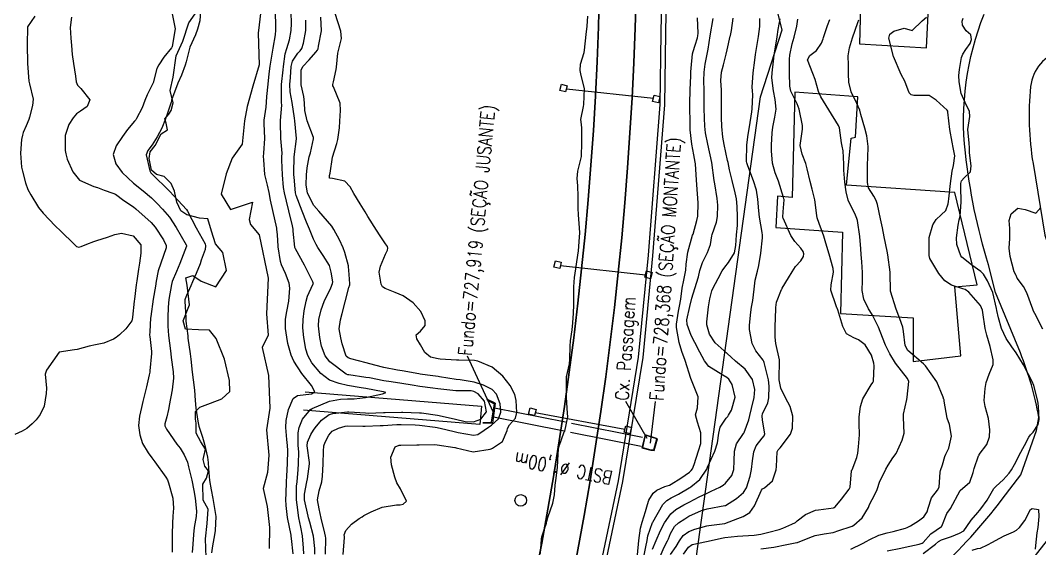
# Model space of a CAD drawing. Header units: metres. Extents: x 318500 to 325275, y 7408834 to 7428799.
# Drawn here: x 323822.7 to 323935.6, y 7420274.1 to 7420332.6 of the extents above; entities that cross this region are included whole.
import ezdxf

# ---------------------------------------------------------------- set-up
doc = ezdxf.new("R2010")
doc.units = ezdxf.units.M
doc.header["$MEASUREMENT"] = 0
doc.linetypes.add('CONTINUO', pattern=[0])
doc.linetypes.add('TRACEJADO', pattern=[8.7, 8, -0.7])
for name, color, linetype in [('ALA', 45, 'Continuous'), ('BASE', 45, 'Continuous'), ('BUEIRO', 151, 'Continuous'), ('Canaleta de Drenagem', 151, 'Continuous'), ('Curvas de Nivel 1m', 11, 'Continuous'), ('Curvas de Nivel 5m', 15, 'Continuous'), ('Divisas', 45, 'Continuous'), ('Edificações', 30, 'Continuous'), ('Hidrografia', 140, 'Continuous'), ('Linha Férrea', 20, 'Continuous'), ('Postes', 20, 'Continuous'), ('Pórticos', 45, 'Continuous'), ('TEXTO', 45, 'Continuous'), ('Vias Primárias', 230, 'Continuous')]:
    doc.layers.add(name, color=color, linetype=linetype)
doc.styles.add('ROMANS', font='romans', dxfattribs={"height": 0.2})

msp = doc.modelspace()

# ---------------------------------------------------------------- linework, layer by layer
at = {"layer": 'ALA', "linetype": 'CONTINUO'}
for points in [[(323875.33, 7420290.23, 729.2), (323874.38, 7420290.67, 728)], [(323873.96, 7420287.99, 728.1), (323874.01, 7420288.06, 727.72), (323874.88, 7420288.13, 727.8)], [(323875.02, 7420288, 729.19), (323873.96, 7420287.99, 728.1)]]:
    msp.add_polyline3d(points, dxfattribs=at)
at = {"layer": 'BASE', "linetype": 'CONTINUO'}
msp.add_polyline3d([(323874.38, 7420290.67, 728), (323874.46, 7420290.55, 727.67), (323875.21, 7420290.16, 727.83)], dxfattribs=at)
at = {"layer": 'BUEIRO', "linetype": 'TRACEJADO', "flags": 128}
for points in [[(323875.12, 7420288.71), (323891.62, 7420285.44)], [(323875.26, 7420289.7), (323891.85, 7420286.41)]]:
    msp.add_lwpolyline(points, dxfattribs=at)
at = {"layer": 'BUEIRO', "linetype": 'CONTINUO'}
for points in [[(323875.33, 7420290.23, 729.2), (323875.21, 7420290.16, 727.83), (323874.88, 7420288.13, 727.8), (323875.02, 7420288, 729.19)], [(323875.33, 7420290.23, 729.2), (323875.02, 7420288, 729.19)]]:
    msp.add_polyline3d(points, dxfattribs=at)
for points in [[(323891.93, 7420286.71, 730.91), (323891.57, 7420285.25, 730.95), (323892.55, 7420284.99, 730.98), (323892.92, 7420284.98, 730.99), (323893.31, 7420286.28, 730.95), (323892.87, 7420286.42, 730.95)], [(323891.95, 7420286.66, 728.27), (323891.65, 7420285.3, 728.48), (323892.55, 7420285.04, 728.58), (323892.89, 7420285.04, 728.58), (323893.25, 7420286.25, 728.29)]]:
    msp.add_polyline3d(points, close=True, dxfattribs=at)
at = {"layer": 'Canaleta de Drenagem'}
for points in [[(323891.42, 7420394.69), (323892.43, 7420383.18), (323894, 7420366.41), (323894.04, 7420351.1), (323893.69, 7420331.23), (323893.58, 7420323.31), (323892.27, 7420306.61), (323891.18, 7420295.33), (323888.94, 7420281.62), (323886.27, 7420268.99), (323883.44, 7420254.04), (323876.42, 7420228.28), (323869.67, 7420208.44), (323866.49, 7420199.14)], [(323891.92, 7420394.74), (323892.93, 7420383.22), (323894.5, 7420366.44), (323894.54, 7420351.1), (323894.19, 7420331.22), (323894.08, 7420323.29), (323892.77, 7420306.56), (323891.67, 7420295.27), (323889.43, 7420281.53), (323886.76, 7420268.89), (323883.93, 7420253.93), (323876.9, 7420228.13), (323870.15, 7420208.28), (323866.96, 7420198.98)], [(323854.27, 7420291.47), (323873.79, 7420289.88), (323873.62, 7420287.87), (323854.08, 7420289.45)]]:
    msp.add_lwpolyline(points, dxfattribs=at)
at = {"layer": 'Curvas de Nivel 1m', "flags": 128}
for points, elevation in [([(323824.31, 7420333.11), (323823.49, 7420331.92), (323823.47, 7420329.92), (323823.5, 7420327.92), (323823.5, 7420327.86), (323823.65, 7420325.92), (323823.72, 7420325.61), (323824.12, 7420323.91), (323824.06, 7420323.23), (323823.72, 7420321.92), (323823.63, 7420321.65), (323823.35, 7420320.97), (323823.03, 7420320.22), (323822.94, 7420319.93), (323822.83, 7420319.44), (323822.73, 7420317.93), (323822.85, 7420316.36), (323822.93, 7420315.93), (323823.26, 7420314.63), (323823.54, 7420313.92), (323823.85, 7420313.3), (323824.71, 7420311.91), (323825.22, 7420311.27), (323826.58, 7420309.88), (323827.19, 7420309.29), (323828.67, 7420307.85), (323828.93, 7420307.6), (323829.17, 7420307.52), (323829.44, 7420307.57), (323830.06, 7420307.83), (323830.85, 7420308.15), (323831.18, 7420308.25), (323832.36, 7420308.63), (323833.19, 7420308.91), (323833.91, 7420309.06), (323835.19, 7420308.77), (323836.07, 7420307.75), (323836.07, 7420306.84), (323835.9, 7420305.75), (323835.81, 7420305.08), (323835.61, 7420303.76), (323835.55, 7420303.32), (323835.35, 7420301.76), (323835.32, 7420301.53), (323835.13, 7420299.76), (323835.13, 7420299.7), (323835.06, 7420299.34), (323834.38, 7420298.44), (323833.71, 7420297.78), (323833.33, 7420297.49), (323833.03, 7420297.31), (323831.97, 7420296.87), (323831.02, 7420296.69), (323830.33, 7420296.52), (323829.02, 7420296.18), (323828.72, 7420296.14), (323827.01, 7420295.87), (323825.59, 7420293.89), (323825.46, 7420293.42), (323825.59, 7420291.89), (323825.56, 7420291.29), (323825.36, 7420289.89), (323824.92, 7420288.96), (323824.45, 7420288.36), (323824.02, 7420287.91), (323823.41, 7420287.41), (323822.9, 7420287.1), (323822.08, 7420286.75)], 729), ([(323828.36, 7420333), (323828.24, 7420331.86), (323828.3, 7420330.68), (323828.37, 7420329.86), (323828.46, 7420328.86), (323828.58, 7420327.85), (323828.8, 7420326.46), (323828.89, 7420325.85), (323829.03, 7420325.46), (323829.4, 7420325.09), (323830.4, 7420323.83), (323830.11, 7420323.1), (323829.37, 7420322.6), (323828.92, 7420322.29), (323828.55, 7420321.85), (323828.09, 7420321.12), (323827.66, 7420319.87), (323827.68, 7420318.23), (323827.74, 7420317.86), (323827.89, 7420317.27), (323828.51, 7420315.85), (323829.27, 7420314.95), (323830.84, 7420314.24), (323831.25, 7420314.11), (323832.01, 7420313.81), (323832.97, 7420313.51), (323833.25, 7420313.37), (323834.16, 7420312.7), (323835.23, 7420311.97), (323835.51, 7420311.76), (323837.21, 7420310.24), (323837.64, 7420309.73), (323838.58, 7420308.32), (323838.88, 7420307.71), (323838.87, 7420307.42), (323838.26, 7420305.72), (323837.99, 7420304.88), (323837.75, 7420303.73), (323837.67, 7420303.18), (323837.44, 7420301.73), (323837.15, 7420299.82), (323837.15, 7420299.74), (323837.14, 7420299.67), (323837.05, 7420298.14), (323837.02, 7420297.76), (323837.02, 7420297.74), (323837.04, 7420297.59), (323837.23, 7420295.96), (323837.24, 7420295.74), (323837.07, 7420293.82), (323837.07, 7420293.74), (323837.06, 7420293.67), (323836.98, 7420293.34), (323836.67, 7420292.04), (323836.6, 7420291.74), (323836.29, 7420290.41), (323836.13, 7420289.75), (323835.9, 7420288.77), (323835.8, 7420287.75), (323835.94, 7420286.7), (323836.25, 7420285.75), (323836.87, 7420284.72), (323837.29, 7420284.16), (323837.6, 7420283.73), (323838.83, 7420282.01), (323839.01, 7420281.71), (323839.13, 7420281.4), (323839.59, 7420279.7), (323839.66, 7420278.57), (323839.59, 7420277.7), (323839.55, 7420276.92), (323839.52, 7420275.7), (323839.51, 7420274.93), (323839.51, 7420273.7)], 728), ([(323839.52, 7420333.38), (323839.85, 7420331.7), (323839.53, 7420329.77), (323839.51, 7420329.71), (323839.5, 7420329.68), (323839.47, 7420329.61), (323838.61, 7420328.57), (323838.04, 7420327.73), (323837.84, 7420327.32), (323837.41, 7420325.74), (323836.74, 7420324.41), (323836.51, 7420323.75), (323836.19, 7420322.94), (323835.56, 7420321.76), (323835.49, 7420321.63), (323835.36, 7420321.46), (323834.57, 7420320.54), (323834.01, 7420319.78), (323833.32, 7420318.75), (323833, 7420317.79), (323833.29, 7420316.74), (323834, 7420315.78), (323835.26, 7420314.6), (323836.31, 7420313.75), (323837.24, 7420312.96), (323837.87, 7420312.36), (323838.47, 7420311.72), (323839.22, 7420310.82), (323839.98, 7420309.7), (323841.08, 7420307.78), (323841.11, 7420307.68), (323841.11, 7420307.62), (323840.39, 7420305.69), (323840.01, 7420304.82), (323839.54, 7420303.7), (323839.44, 7420303.38), (323839.17, 7420301.71), (323839.08, 7420300.86), (323839.03, 7420299.71), (323839.06, 7420298.74), (323839.14, 7420297.71), (323839.34, 7420296.02), (323839.38, 7420295.7), (323839.43, 7420295.28), (323839.64, 7420293.7), (323839.67, 7420293), (323839.53, 7420291.7), (323839.19, 7420289.96), (323839.16, 7420289.71), (323839.13, 7420289.52), (323838.93, 7420288.72), (323838.72, 7420287.91), (323838.72, 7420287.71), (323838.9, 7420287.33), (323840.06, 7420285.69), (323840.4, 7420285.22), (323840.87, 7420284.48), (323841.22, 7420283.68), (323841.35, 7420283.17), (323841.71, 7420281.67), (323841.94, 7420280.54), (323842.08, 7420279.67), (323842.22, 7420278.23), (323842.19, 7420277.67), (323841.98, 7420276.45), (323841.9, 7420275.67), (323841.82, 7420274.59), (323841.76, 7420273.67)], 727), ([(323842.66, 7420333.67), (323842.58, 7420332.6), (323842.32, 7420331.67), (323842.11, 7420331.04), (323841.47, 7420329.68), (323841.08, 7420328.05), (323840.98, 7420327.69), (323840.55, 7420326.56), (323840.17, 7420325.7), (323839.47, 7420323.79), (323839.45, 7420323.71), (323839.44, 7420323.66), (323839.39, 7420323.48), (323838.95, 7420322.13), (323838.8, 7420321.72), (323838.37, 7420320.7), (323837.87, 7420319.73), (323837.32, 7420318.87), (323836.84, 7420318.22), (323836.66, 7420317.75), (323837.05, 7420315.97), (323837.18, 7420315.74), (323837.28, 7420315.62), (323839.23, 7420313.71), (323840.21, 7420312.67), (323841.11, 7420311.68), (323841.23, 7420311.5), (323842.2, 7420309.67), (323843.17, 7420307.89), (323843.24, 7420307.66), (323843.17, 7420307.25), (323842.76, 7420306.06), (323842.63, 7420305.67), (323842.2, 7420304.6), (323841.77, 7420303.67), (323841.58, 7420303.21), (323841.1, 7420302.15), (323840.97, 7420301.8), (323840.95, 7420301.68), (323840.94, 7420301.54), (323841.03, 7420299.68), (323841.06, 7420299.32), (323841.25, 7420297.68), (323841.28, 7420297.44), (323841.52, 7420295.67), (323841.59, 7420295.09), (323841.76, 7420293.67), (323841.86, 7420292.79), (323842, 7420291.67), (323842.09, 7420290.53), (323842.15, 7420289.67), (323842.37, 7420288.21), (323842.5, 7420287.66), (323842.89, 7420286.46), (323843.12, 7420285.66), (323843.45, 7420284.24), (323843.52, 7420283.65), (323843.54, 7420282.96), (323843.65, 7420281.65), (323843.84, 7420280.62), (323844.02, 7420279.64), (323844.14, 7420278.99), (323844.36, 7420277.64), (323844.3, 7420276.1), (323844.21, 7420275.64), (323843.98, 7420274.39), (323843.9, 7420273.64)], 726), ([(323852.92, 7420273.52), (323852.75, 7420275.22), (323852.71, 7420275.48), (323852.7, 7420275.52), (323852.7, 7420275.57), (323852.32, 7420277.53), (323852.15, 7420278.89), (323852.14, 7420279.53), (323852.16, 7420280.18), (323852.21, 7420281.53), (323852.24, 7420282.13), (323852.3, 7420283.53), (323852.33, 7420284.98), (323852.3, 7420285.53), (323852.24, 7420286.18), (323852.13, 7420287.53), (323852.15, 7420288.31), (323852.41, 7420289.53), (323852.95, 7420290.73), (323853.42, 7420291.05), (323854.96, 7420291.24), (323855.32, 7420291.49), (323854.97, 7420292.17), (323853.89, 7420293.51), (323853.01, 7420294.86), (323852.7, 7420295.52), (323852.34, 7420296.84), (323852.22, 7420297.53), (323852.08, 7420298.51), (323852.08, 7420299.53), (323852.23, 7420300.38), (323852.45, 7420301.53), (323852.57, 7420302.98), (323852.49, 7420303.53), (323852.07, 7420304.6), (323851.64, 7420305.54), (323851.52, 7420305.91), (323851.27, 7420307.55), (323851.26, 7420307.63), (323851.19, 7420308.88), (323851.14, 7420309.49), (323851.14, 7420309.55), (323851.12, 7420309.63), (323850.7, 7420311.56), (323850.41, 7420312.73), (323850.27, 7420313.56), (323850.1, 7420314.4), (323849.81, 7420315.57), (323849.69, 7420317.19), (323849.66, 7420317.57), (323849.68, 7420317.94), (323849.81, 7420319.57), (323849.72, 7420321.21), (323849.72, 7420321.57), (323849.94, 7420323.01), (323849.99, 7420323.57), (323850.03, 7420324.2), (323850.15, 7420325.57), (323850.27, 7420326.73), (323850.4, 7420327.57), (323850.55, 7420328.47), (323850.72, 7420329.56), (323850.99, 7420331.06), (323851.03, 7420331.56), (323851.01, 7420332.05), (323850.96, 7420333.56)], 726), ([(323854.11, 7420273.51), (323854.09, 7420274.15), (323853.97, 7420275.51), (323853.79, 7420276.48), (323853.58, 7420277.51), (323853.37, 7420278.94), (323853.31, 7420279.51), (323853.32, 7420281.01), (323853.37, 7420281.51), (323853.5, 7420282.87), (323853.54, 7420283.51), (323853.55, 7420284.84), (323853.5, 7420285.51), (323853.5, 7420286.92), (323853.59, 7420287.51), (323853.98, 7420288.46), (323854.84, 7420289.5), (323854.9, 7420289.54), (323854.94, 7420289.56), (323855.05, 7420289.61), (323856.95, 7420290.45), (323858.17, 7420290.67), (323858.95, 7420290.69), (323859.68, 7420290.7), (323860.95, 7420290.85), (323862.83, 7420291.26), (323862.96, 7420291.29), (323863.21, 7420291.39), (323862.96, 7420291.46), (323862.89, 7420291.47), (323860.97, 7420291.84), (323860.48, 7420291.91), (323858.97, 7420292.17), (323858.03, 7420292.39), (323856.98, 7420292.75), (323855.99, 7420293.49), (323855.01, 7420294.68), (323854.56, 7420295.5), (323854.33, 7420296.2), (323854.1, 7420297.51), (323854.01, 7420298.55), (323854.03, 7420299.51), (323854.15, 7420300.44), (323854.37, 7420301.51), (323854.52, 7420302.09), (323855.12, 7420303.36), (323855.18, 7420303.5), (323855.17, 7420303.55), (323855.12, 7420303.67), (323854.19, 7420305.51), (323853.18, 7420307.34), (323853.12, 7420307.46), (323853.11, 7420307.52), (323852.95, 7420309.28), (323852.93, 7420309.52), (323852.86, 7420309.87), (323852.45, 7420311.53), (323852.18, 7420312.6), (323851.96, 7420313.54), (323851.87, 7420314.14), (323851.77, 7420315.54), (323851.68, 7420317.17), (323851.69, 7420317.54), (323851.7, 7420317.93), (323851.58, 7420319.55), (323851.54, 7420321.36), (323851.55, 7420321.55), (323851.69, 7420323.24), (323851.66, 7420323.55), (323851.64, 7420323.79), (323851.64, 7420325.55), (323851.81, 7420327.17), (323851.85, 7420327.55), (323852.06, 7420328.95), (323852.25, 7420329.54), (323852.54, 7420330.48), (323852.71, 7420331.54), (323852.74, 7420332.3), (323852.7, 7420333.54)], 727), ([(323856.52, 7420273.47), (323856.54, 7420275.27), (323856.52, 7420275.47), (323856.43, 7420275.8), (323856.02, 7420277.48), (323855.8, 7420278.5), (323855.62, 7420279.49), (323855.81, 7420280.49), (323856.12, 7420281.48), (323856.19, 7420282.12), (323856.25, 7420283.48), (323856.29, 7420284.89), (323856.32, 7420285.48), (323856.47, 7420285.9), (323856.9, 7420286.68), (323857.27, 7420287.1), (323857.96, 7420287.45), (323858.69, 7420287.67), (323858.91, 7420287.69), (323860.67, 7420287.67), (323860.91, 7420287.67), (323862.57, 7420287.74), (323862.92, 7420287.75), (323864.44, 7420287.84), (323864.92, 7420287.85), (323866.44, 7420287.82), (323866.92, 7420287.79), (323868.68, 7420287.55), (323868.91, 7420287.51), (323869.86, 7420287.3), (323870.91, 7420287.04), (323871.21, 7420286.97), (323872.9, 7420286.68), (323873.4, 7420286.75), (323874.1, 7420287.24), (323874.58, 7420287.57), (323874.92, 7420287.79), (323875.67, 7420288.48), (323875.93, 7420289.22), (323875.89, 7420290.16), (323875.48, 7420291.22), (323874.97, 7420291.73), (323874.01, 7420292.21), (323872.98, 7420292.54), (323871.45, 7420292.8), (323870.98, 7420292.85), (323869.15, 7420293.15), (323868.99, 7420293.18), (323867.83, 7420293.33), (323866.99, 7420293.45), (323866.86, 7420293.48), (323865, 7420293.79), (323864.48, 7420293.89), (323863, 7420294.18), (323861.99, 7420294.42), (323861.01, 7420294.69), (323859.33, 7420295.12), (323859.02, 7420295.24), (323858.81, 7420295.44), (323858.37, 7420296.79), (323858.2, 7420297.45), (323858.05, 7420298.46), (323858.17, 7420299.45), (323858.38, 7420300.15), (323858.71, 7420301.45), (323859.12, 7420303.03), (323859.21, 7420303.35), (323859.21, 7420303.44), (323859.14, 7420304.49), (323859.08, 7420305.37), (323859.07, 7420305.44), (323858.65, 7420306.93), (323858.46, 7420307.45), (323858.06, 7420308.33), (323857.43, 7420309.47), (323857.21, 7420309.83), (323855.77, 7420311.49), (323855.24, 7420312.11), (323854.52, 7420313.51), (323854.37, 7420314.41), (323854.42, 7420315.51), (323854.49, 7420316.31), (323854.72, 7420317.51), (323854.84, 7420317.98), (323855.2, 7420319.5), (323855.18, 7420319.66), (323854.5, 7420321.51), (323854.24, 7420322.64), (323854.19, 7420323.51), (323854.1, 7420324.21), (323853.82, 7420325.52), (323853.83, 7420327.13), (323854.02, 7420327.52), (323854.7, 7420328.26), (323855.46, 7420329.13), (323855.63, 7420329.33), (323855.7, 7420329.5), (323855.76, 7420329.79), (323856.07, 7420331.49), (323856.01, 7420332.99)], 729), ([(323880.34, 7420273.54), (323880.46, 7420275.15), (323880.5, 7420275.41), (323880.77, 7420276.29), (323881, 7420276.92), (323881.06, 7420277.15), (323881.17, 7420277.53), (323881.71, 7420279.14), (323881.88, 7420280.07), (323881.96, 7420281.13), (323882.06, 7420281.91), (323882.22, 7420283.13), (323882.31, 7420284.57), (323882.35, 7420285.13), (323882.43, 7420285.58), (323882.91, 7420286.93), (323882.98, 7420287.05), (323883.02, 7420287.12), (323883.36, 7420288.69), (323883.34, 7420289.12), (323883.24, 7420290.83), (323883.24, 7420291.12), (323883.21, 7420292.9), (323883.23, 7420293.12), (323883.54, 7420294.59), (323883.58, 7420295.11), (323883.62, 7420296.53), (323883.68, 7420297.11), (323883.85, 7420298.33), (323883.93, 7420299.12), (323884.01, 7420300.2), (323884.04, 7420301.12), (323884.04, 7420302.04), (323884.04, 7420303.12), (323884.12, 7420304.13), (323884.25, 7420305.11), (323884.38, 7420305.9), (323884.56, 7420307.11), (323884.68, 7420308.6), (323884.69, 7420309.11), (323884.66, 7420309.65), (323884.56, 7420311.11), (323884.53, 7420311.82), (323884.52, 7420313.11), (323884.46, 7420314.3), (323884.42, 7420315.11), (323884.49, 7420315.92), (323884.79, 7420317.11), (323884.87, 7420317.55), (323884.94, 7420319.11), (323884.94, 7420320.69), (323884.88, 7420321.11), (323884.82, 7420321.65), (323885.12, 7420323.1), (323885.16, 7420323.33), (323885.21, 7420325.1), (323884.86, 7420326.54), (323884.72, 7420327.11), (323884.78, 7420327.78), (323885.17, 7420329.1), (323885.22, 7420329.36), (323885.41, 7420331.1), (323885.51, 7420332), (323885.59, 7420333.1)], 731), ([(323891.1, 7420273.39), (323891.24, 7420275.01), (323891.43, 7420276.35), (323891.61, 7420277.01), (323891.99, 7420278.2), (323892.18, 7420279), (323892.33, 7420279.48), (323892.82, 7420280.25), (323893.23, 7420280.58), (323894.13, 7420280.97), (323894.65, 7420281.14), (323894.83, 7420281.23), (323895.88, 7420281.91), (323896.85, 7420282.58), (323897.05, 7420282.75), (323897.17, 7420282.94), (323897.36, 7420283.43), (323897.86, 7420284.93), (323898.09, 7420285.73), (323898.12, 7420286.92), (323897.73, 7420288.12), (323897.53, 7420288.93), (323897.72, 7420289.7), (323897.82, 7420290.93), (323896.99, 7420292.94), (323896.38, 7420294.95), (323896.01, 7420295.94), (323895.72, 7420296.96), (323895.41, 7420298.62), (323895.4, 7420298.97), (323895.63, 7420300.42), (323895.76, 7420300.96), (323895.89, 7420301.74), (323896.05, 7420302.96), (323896.23, 7420303.86), (323896.43, 7420304.95), (323896.49, 7420305.62), (323896.68, 7420306.95), (323897.2, 7420308.83), (323897.24, 7420308.94), (323897.68, 7420310.48), (323897.76, 7420310.93), (323897.81, 7420312.37), (323897.78, 7420312.93), (323897.74, 7420313.41), (323897.62, 7420314.93), (323897.5, 7420316.75), (323897.47, 7420316.94), (323897.32, 7420317.73), (323897.12, 7420318.94), (323896.93, 7420320.52), (323896.91, 7420320.95), (323896.91, 7420321.41), (323896.9, 7420322.95), (323896.9, 7420323.45), (323896.93, 7420324.95), (323897, 7420326.51), (323897.01, 7420326.95), (323897.04, 7420327.36), (323897.19, 7420328.94), (323897.24, 7420329.18), (323897.48, 7420329.89), (323897.73, 7420330.7), (323897.78, 7420330.94), (323897.8, 7420331.23), (323897.73, 7420332.94)], 732), ([(323891.74, 7420273), (323892.03, 7420274.3), (323892.15, 7420275), (323892.24, 7420275.51), (323892.76, 7420276.99), (323892.78, 7420277.04), (323893.9, 7420278.97), (323894.33, 7420279.44), (323894.81, 7420279.71), (323895.63, 7420280.14), (323896.83, 7420280.84), (323896.89, 7420280.88), (323896.99, 7420280.94), (323897.99, 7420281.77), (323898.77, 7420282.91), (323898.86, 7420283.11), (323899.65, 7420284.9), (323899.96, 7420285.83), (323900.1, 7420286.9), (323900.24, 7420287.57), (323900.93, 7420288.56), (323901.09, 7420288.74), (323901.19, 7420288.89), (323901.51, 7420289.45), (323901.93, 7420290.88), (323901.59, 7420292.27), (323901.22, 7420292.89), (323900.99, 7420293.08), (323900.56, 7420293.33), (323899.01, 7420294.3), (323898.51, 7420294.92), (323897.98, 7420295.87), (323897.44, 7420296.93), (323897.05, 7420297.7), (323896.58, 7420298.95), (323896.57, 7420299.46), (323896.88, 7420300.94), (323897.11, 7420301.84), (323897.46, 7420302.93), (323897.85, 7420304.22), (323898.01, 7420304.93), (323898.28, 7420305.81), (323898.86, 7420306.91), (323899.19, 7420307.82), (323899.34, 7420308.77), (323899.37, 7420308.91), (323899.84, 7420310.29), (323899.95, 7420310.9), (323899.99, 7420312.16), (323899.93, 7420312.9), (323899.66, 7420314.52), (323899.59, 7420314.91), (323899.31, 7420316.91), (323898.88, 7420318.92), (323898.63, 7420320.2), (323898.54, 7420320.92), (323898.5, 7420321.8), (323898.47, 7420322.92), (323898.47, 7420323.86), (323898.47, 7420324.92), (323898.45, 7420325.94), (323898.48, 7420326.92), (323898.59, 7420327.78), (323898.82, 7420328.92), (323898.93, 7420329.46), (323899.16, 7420330.92), (323899.47, 7420332.86)], 733), ([(323892.74, 7420274.05), (323893.14, 7420274.98), (323893.64, 7420276.11), (323894.07, 7420276.97), (323894.79, 7420277.96), (323895.33, 7420278.42), (323896.24, 7420278.95), (323896.6, 7420279.15), (323896.8, 7420279.25), (323897.92, 7420279.82), (323898.82, 7420280.26), (323899.27, 7420280.46), (323900.21, 7420280.89), (323900.59, 7420281.13), (323900.84, 7420281.35), (323901.53, 7420282.19), (323901.77, 7420282.87), (323901.81, 7420283.81), (323901.82, 7420284.88), (323902.05, 7420285.72), (323902.84, 7420286.86), (323902.87, 7420286.9), (323902.91, 7420286.98), (323903.42, 7420288.36), (323903.53, 7420288.85), (323903.73, 7420289.63), (323904.03, 7420290.84), (323904.09, 7420291.73), (323903.85, 7420292.85), (323903.01, 7420293.99), (323901.94, 7420294.88), (323901.45, 7420295.31), (323901.03, 7420295.71), (323899.71, 7420296.9), (323899.05, 7420297.88), (323898.76, 7420298.91), (323898.76, 7420299.23), (323898.97, 7420300.91), (323899.11, 7420301.8), (323899.34, 7420302.68), (323899.43, 7420302.91), (323900.01, 7420304.03), (323900.46, 7420304.9), (323900.75, 7420305.3), (323901.16, 7420305.8), (323901.82, 7420306.88), (323902, 7420307.69), (323902.07, 7420308.88), (323902.17, 7420309.92), (323902.17, 7420310.88), (323902.12, 7420312), (323902.06, 7420312.88), (323901.93, 7420313.54), (323901.58, 7420314.89), (323901.3, 7420316.07), (323901.13, 7420316.89), (323901.08, 7420317.13), (323900.69, 7420318.9), (323900.55, 7420319.7), (323900.42, 7420320.9), (323900.38, 7420321.9), (323900.38, 7420322.9), (323900.41, 7420323.9), (323900.39, 7420324.9), (323900.33, 7420326), (323900.41, 7420326.9), (323900.62, 7420327.73), (323900.9, 7420328.9), (323901.01, 7420329.37), (323901.37, 7420330.89), (323901.4, 7420330.99), (323901.51, 7420331.53), (323901.68, 7420332.89)], 734), ([(323894.73, 7420273.44), (323895.36, 7420274.34), (323895.75, 7420274.95), (323896.15, 7420275.55), (323896.77, 7420276.01), (323897.45, 7420276.25), (323898.78, 7420276.62), (323899.01, 7420276.67), (323900.78, 7420276.88), (323902.21, 7420277.44), (323902.79, 7420277.67), (323903.55, 7420278.1), (323904.07, 7420278.84), (323904.83, 7420280.57), (323904.94, 7420280.72), (323905.17, 7420280.83), (323906.04, 7420281.62), (323906.45, 7420282.81), (323906.48, 7420283.2), (323906.57, 7420284.81), (323906.67, 7420285.03), (323906.89, 7420285.28), (323908.04, 7420286.79), (323908.26, 7420287.45), (323908.3, 7420288.79), (323908, 7420289.85), (323907.49, 7420290.8), (323906.98, 7420291.87), (323906.79, 7420292.81), (323906.78, 7420293.02), (323906.84, 7420294.81), (323906.82, 7420295.01), (323906.43, 7420296.82), (323906.34, 7420297.52), (323906.35, 7420298.82), (323906.37, 7420299.53), (323906.4, 7420300.82), (323906.51, 7420301.41), (323907.06, 7420302.81), (323907.07, 7420302.86), (323907.12, 7420302.95), (323907.82, 7420304.12), (323908.21, 7420304.79), (323908.59, 7420305.36), (323909.17, 7420306.01), (323909.49, 7420306.46), (323909.52, 7420306.77), (323909.44, 7420307.04), (323909.19, 7420307.4), (323908.52, 7420308.12), (323908.09, 7420308.8), (323907.23, 7420310.73), (323907.21, 7420310.81), (323907.2, 7420310.84), (323907.24, 7420311.42), (323907.33, 7420312.74), (323907.33, 7420312.81), (323907.31, 7420312.86), (323907.26, 7420313.03), (323906.72, 7420314.82), (323906.36, 7420315.75), (323906.06, 7420316.82), (323905.95, 7420318.2), (323905.94, 7420318.82), (323906, 7420320.18), (323906.08, 7420320.82), (323906.29, 7420321.91), (323906.44, 7420322.82), (323906.35, 7420323.88), (323906.16, 7420324.82), (323905.99, 7420326.27), (323906.01, 7420326.82), (323906.15, 7420328.13), (323906.23, 7420328.82), (323906.4, 7420329.91), (323906.56, 7420330.82), (323906.68, 7420331.65), (323906.89, 7420332.82)], 736), ([(323896.18, 7420273.49), (323896.74, 7420274.27), (323897.13, 7420274.54), (323898.75, 7420274.88), (323898.91, 7420274.91), (323900.38, 7420275.26), (323900.76, 7420275.31), (323902.17, 7420275.46), (323902.76, 7420275.52), (323904.01, 7420275.6), (323904.76, 7420275.7), (323905.66, 7420275.92), (323906.77, 7420276.22), (323907.19, 7420276.38), (323908.19, 7420276.79), (323908.58, 7420276.99), (323908.79, 7420277.16), (323909.7, 7420277.86), (323910.8, 7420278.34), (323911.14, 7420278.41), (323912.81, 7420278.63), (323912.89, 7420278.65), (323912.99, 7420278.73), (323913.68, 7420279.58), (323914.56, 7420280.7), (323914.64, 7420280.9), (323914.8, 7420282.7), (323914.82, 7420282.74), (323914.86, 7420282.84), (323915.4, 7420284.18), (323915.5, 7420284.69), (323915.59, 7420285.39), (323915.7, 7420286.69), (323915.65, 7420287.97), (323915.64, 7420288.69), (323915.79, 7420289.86), (323916.05, 7420290.68), (323916.99, 7420292.26), (323917.16, 7420292.5), (323917.23, 7420292.67), (323917.33, 7420294.35), (323917.28, 7420294.67), (323917.03, 7420295.54), (323916.32, 7420296.68), (323915.58, 7420297.22), (323915.06, 7420297.45), (323914.25, 7420297.91), (323913.83, 7420298.72), (323913.27, 7420300.56), (323913.2, 7420300.73), (323913.17, 7420300.8), (323913.1, 7420301.01), (323912.51, 7420302.74), (323912.54, 7420303.32), (323912.79, 7420304.73), (323912.76, 7420305.13), (323912.33, 7420306.74), (323911.97, 7420307.96), (323911.73, 7420308.74), (323911.22, 7420310.14), (323911.01, 7420310.75), (323910.96, 7420311.03), (323910.73, 7420312.76), (323910.45, 7420313.94), (323910.21, 7420314.77), (323909.89, 7420316.18), (323909.74, 7420316.77), (323909.33, 7420317.82), (323909.12, 7420318.78), (323909.36, 7420320.6), (323909.39, 7420320.78), (323909.36, 7420321.01), (323909.01, 7420322.79), (323908.78, 7420323.4), (323908.09, 7420324.8), (323907.96, 7420325.34), (323907.92, 7420326.8), (323907.93, 7420328.33), (323907.96, 7420328.8), (323908.23, 7420330.06), (323908.45, 7420330.8), (323908.74, 7420332.02), (323908.86, 7420332.79)], 737), ([(323904.74, 7420274.06), (323906.18, 7420274.24), (323906.75, 7420274.36), (323907.1, 7420274.44), (323908.75, 7420274.76), (323908.83, 7420274.78), (323910.19, 7420275.33), (323910.76, 7420275.54), (323911.78, 7420275.72), (323912.77, 7420275.9), (323913.4, 7420276.09), (323914.78, 7420276.55), (323914.88, 7420276.6), (323915.05, 7420276.7), (323915.97, 7420277.5), (323916.67, 7420278.67), (323916.81, 7420278.99), (323917.4, 7420280.09), (323917.63, 7420280.66), (323917.93, 7420281.57), (323918.48, 7420282.65), (323918.62, 7420282.9), (323918.87, 7420283.36), (323919.39, 7420284.14), (323919.74, 7420284.64), (323920.4, 7420286.12), (323920.58, 7420286.62), (323920.63, 7420286.91), (323920.55, 7420288.63), (323920.57, 7420289), (323920.92, 7420290.62), (323920.97, 7420290.87), (323921.16, 7420292.62), (323920.99, 7420292.94), (323919.69, 7420294.64), (323919.04, 7420295.69), (323918.56, 7420296.65), (323918.23, 7420297.49), (323917.78, 7420298.66), (323917.09, 7420300.03), (323916.68, 7420300.68), (323916.17, 7420301.74), (323915.99, 7420302.69), (323916.01, 7420303.81), (323916.02, 7420304.69), (323915.96, 7420305.89), (323915.89, 7420306.69), (323915.84, 7420307.34), (323915.73, 7420308.69), (323915.46, 7420310.46), (323915.4, 7420310.7), (323915.24, 7420311.07), (323914.44, 7420312.71), (323914.2, 7420313.65), (323914.08, 7420314.72), (323913.97, 7420316.05), (323913.95, 7420316.72), (323913.88, 7420318.18), (323913.78, 7420318.72), (323913.71, 7420319.09), (323913.46, 7420320.73), (323913.36, 7420320.99), (323912.29, 7420322.74), (323911.41, 7420324.17), (323911.16, 7420324.75), (323910.78, 7420326.1), (323910.51, 7420326.76), (323909.94, 7420328.29), (323910.18, 7420328.77), (323910.92, 7420329.31), (323911.49, 7420330.14), (323911.66, 7420330.59), (323911.71, 7420330.75), (323912.16, 7420332.09), (323912.41, 7420332.74)], 738), ([(323922.74, 7420273.54), (323924.12, 7420274.58), (323924.45, 7420274.88), (323924.76, 7420275.06), (323925.87, 7420275.45), (323926.77, 7420275.8), (323927.24, 7420276.06), (323927.6, 7420276.53), (323928.05, 7420277.26), (323928.8, 7420278.11), (323929, 7420278.32), (323929.15, 7420278.51), (323929.84, 7420279.48), (323930.43, 7420280.49), (323930.57, 7420280.76), (323930.84, 7420281.03), (323931.61, 7420281.72), (323932.29, 7420282.47), (323932.52, 7420282.81), (323932.87, 7420283.43), (323933.22, 7420284.12), (323933.37, 7420284.45), (323933.96, 7420285.51), (323934.46, 7420286.44), (323934.64, 7420286.71), (323934.92, 7420287.02), (323935.49, 7420287.87), (323935.58, 7420288.42), (323935.52, 7420289.87), (323935.44, 7420290.43), (323934.99, 7420292.19), (323934.93, 7420292.37), (323934.91, 7420292.43), (323934.87, 7420292.56), (323933.87, 7420294.45), (323933.04, 7420295.78), (323932.55, 7420296.47), (323931.95, 7420297.37), (323931.42, 7420298.48), (323931.09, 7420299.67), (323930.92, 7420300.49), (323930.88, 7420300.72), (323930.45, 7420302.5), (323929.87, 7420303.78), (323929.42, 7420304.51), (323929.15, 7420304.8), (323928.15, 7420305.51), (323927.18, 7420306.28), (323927.04, 7420306.4), (323926.92, 7420306.54), (323926.46, 7420307.81), (323926.45, 7420308.55), (323926.63, 7420309.95), (323926.75, 7420310.55), (323926.83, 7420310.95), (323926.96, 7420312.54), (323926.91, 7420314.18), (323926.91, 7420314.55), (323926.98, 7420314.85), (323927.29, 7420315.2), (323927.97, 7420315.86), (323928.08, 7420316.53), (323927.89, 7420317.98), (323927.87, 7420318.53), (323927.84, 7420319.03), (323927.69, 7420320.54), (323927.9, 7420322.01), (323927.86, 7420322.53), (323927.41, 7420323.55), (323926.95, 7420324.55), (323926.72, 7420325.84), (323926.71, 7420326.55), (323926.78, 7420327.22), (323927, 7420328.55), (323927.12, 7420328.9), (323927.48, 7420329.43), (323927.95, 7420330.07), (323928.11, 7420330.53), (323928.02, 7420331.05), (323927.51, 7420331.5), (323927.09, 7420332.12), (323927.05, 7420332.55), (323927.16, 7420332.91)], 741), ([(323855.33, 7420273.49), (323855.33, 7420274.1), (323855.18, 7420275.49), (323854.77, 7420277.02), (323854.64, 7420277.5), (323854.59, 7420277.69), (323854.19, 7420279.51), (323854.18, 7420280.14), (323854.46, 7420281.5), (323854.52, 7420281.82), (323854.73, 7420283.5), (323854.73, 7420283.63), (323854.49, 7420285.5), (323854.51, 7420285.88), (323854.9, 7420286.73), (323855.19, 7420287.21), (323855.37, 7420287.49), (323856.06, 7420288.34), (323856.93, 7420288.96), (323857.32, 7420289.08), (323858.94, 7420289.26), (323859.12, 7420289.26), (323860.94, 7420289.13), (323861.23, 7420289.12), (323862.94, 7420289.18), (323863.14, 7420289.19), (323864.94, 7420289.21), (323865.09, 7420289.21), (323866.94, 7420289.15), (323867.14, 7420289.13), (323868.93, 7420288.89), (323869.45, 7420288.79), (323870.93, 7420288.43), (323872, 7420288.2), (323872.92, 7420288.16), (323873.72, 7420288.46), (323874.34, 7420289.24), (323874.14, 7420290.43), (323873.44, 7420291.25), (323872.96, 7420291.52), (323872.65, 7420291.58), (323870.96, 7420291.6), (323870.63, 7420291.62), (323868.97, 7420291.8), (323868.42, 7420291.87), (323866.97, 7420292.07), (323866.11, 7420292.21), (323864.98, 7420292.4), (323863.78, 7420292.58), (323862.98, 7420292.7), (323861.39, 7420293.01), (323860.98, 7420293.07), (323859.09, 7420293.34), (323858.99, 7420293.36), (323858.81, 7420293.44), (323857.01, 7420294.81), (323856.49, 7420295.48), (323856.08, 7420296.54), (323855.89, 7420297.49), (323855.76, 7420298.79), (323855.78, 7420299.49), (323856.02, 7420300.55), (323856.38, 7420301.48), (323857.12, 7420303.01), (323857.3, 7420303.47), (323857.32, 7420303.66), (323857.14, 7420304.72), (323857.01, 7420305.33), (323856.95, 7420305.47), (323856.26, 7420306.57), (323855.68, 7420307.49), (323855.49, 7420307.81), (323855.19, 7420308.39), (323854.73, 7420309.5), (323854.43, 7420310.29), (323853.93, 7420311.51), (323853.26, 7420313.22), (323853.19, 7420313.52), (323853.04, 7420315.28), (323853.02, 7420315.52), (323853.01, 7420315.8), (323853.06, 7420317.52), (323853.31, 7420319.5), (323853.31, 7420319.52), (323853.31, 7420319.54), (323853.11, 7420321.52), (323853.07, 7420321.81), (323852.81, 7420323.53), (323852.6, 7420324.74), (323852.57, 7420325.54), (323852.63, 7420326.33), (323852.73, 7420327.54), (323852.87, 7420328.12), (323853.46, 7420329), (323853.72, 7420329.27), (323853.88, 7420329.52), (323854.08, 7420330.12), (323854.33, 7420331.52), (323854.34, 7420332.68)], 728), ([(323914.74, 7420274.05), (323916.02, 7420274.68), (323916.5, 7420274.93), (323916.76, 7420275.08), (323917.82, 7420275.6), (323918.77, 7420275.85), (323919.43, 7420275.98), (323920.78, 7420276.35), (323920.97, 7420276.42), (323921.35, 7420276.61), (323922.21, 7420277.18), (323922.8, 7420277.63), (323923.2, 7420278.19), (323923.31, 7420278.59), (323923.66, 7420279.74), (323924.33, 7420280.58), (323924.52, 7420280.89), (323924.64, 7420282.57), (323924.68, 7420282.76), (323924.87, 7420283.39), (323925.16, 7420284.3), (323925.27, 7420284.56), (323925.58, 7420285.24), (323925.89, 7420286.56), (323925.65, 7420287.84), (323925.42, 7420288.56), (323925.08, 7420290.45), (323925.06, 7420290.57), (323925.04, 7420290.64), (323924.97, 7420290.9), (323924.26, 7420292.58), (323923.02, 7420294.37), (323922.79, 7420294.59), (323921.04, 7420296.06), (323920.76, 7420296.62), (323920.58, 7420298.15), (323920.5, 7420298.63), (323920.14, 7420299.58), (323919.75, 7420300.64), (323919.13, 7420302.65), (323919.09, 7420304.65), (323919.08, 7420304.72), (323918.84, 7420306.65), (323918.77, 7420307.07), (323918.44, 7420308.66), (323918.23, 7420309.64), (323918.02, 7420310.66), (323917.69, 7420312.23), (323917.55, 7420312.67), (323917.26, 7420313.15), (323916.69, 7420314.1), (323916.58, 7420314.68), (323916.59, 7420315.38), (323916.58, 7420316.68), (323916.6, 7420317.4), (323916.65, 7420318.68), (323916.51, 7420319.84), (323916.29, 7420320.69), (323915.85, 7420322.22), (323915.71, 7420322.7), (323915.4, 7420323.43), (323914.77, 7420324.71), (323914.5, 7420325.79), (323914.48, 7420326.71), (323914.47, 7420327.7), (323914.45, 7420328.72), (323914.58, 7420329.62), (323914.92, 7420330.71), (323915.52, 7420332.42), (323915.63, 7420332.7)], 739), ([(323936.02, 7420298.42), (323935.1, 7420300.17), (323934.98, 7420300.43), (323934.89, 7420300.65), (323934.23, 7420302.44), (323933.85, 7420303.16), (323933.15, 7420304.07), (323933.05, 7420304.36), (323933.01, 7420304.46), (323932.84, 7420304.78), (323932.38, 7420306.47), (323932.27, 7420307.39), (323932.36, 7420308.47), (323932.34, 7420309.59), (323932.26, 7420310.47), (323932.49, 7420311.22), (323933.25, 7420311.85), (323934.03, 7420311.67), (323935.24, 7420311.29), (323935.77, 7420311.9)], 742), ([(323928.16, 7420273.93), (323928.75, 7420274.11), (323929.09, 7420274.16), (323929.88, 7420274.5), (323930.44, 7420274.8), (323930.76, 7420275), (323931.73, 7420275.51), (323932.77, 7420275.97), (323933.1, 7420276.13), (323933.41, 7420276.45), (323934, 7420277.23), (323934.63, 7420278.43), (323934.81, 7420278.53), (323935.54, 7420278.42), (323935.55, 7420277.67), (323935.44, 7420276.42), (323935.35, 7420275.84), (323935.18, 7420274.43), (323935.14, 7420274.03)], 742)]:
    msp.add_lwpolyline(points, dxfattribs=dict(at, elevation=elevation))
at = {"layer": 'Curvas de Nivel 5m', "flags": 128}
for points, elevation in [([(323858.48, 7420273.44), (323858.63, 7420275.32), (323858.61, 7420275.44), (323858.57, 7420275.63), (323858.76, 7420276.1), (323859.39, 7420276.81), (323860.26, 7420277.43), (323860.57, 7420277.63), (323860.78, 7420277.77), (323861.57, 7420278.19), (323862.79, 7420278.7), (323864.37, 7420278.94), (323864.8, 7420278.96), (323865.13, 7420279.02), (323865.51, 7420279.35), (323864.82, 7420280.72), (323864.43, 7420281.37), (323864.2, 7420282.01), (323863.82, 7420283.38), (323863.75, 7420284.25), (323864.24, 7420285.37), (323864.69, 7420285.55), (323864.88, 7420285.57), (323866.64, 7420285.59), (323866.88, 7420285.59), (323868.57, 7420285.63), (323868.88, 7420285.6), (323870.86, 7420285.3), (323870.88, 7420285.3), (323870.98, 7420285.28), (323872.88, 7420284.83), (323874.78, 7420285.13), (323874.88, 7420285.17), (323875.02, 7420285.23), (323876.12, 7420285.98), (323876.63, 7420287.2), (323876.7, 7420287.41), (323876.92, 7420287.8), (323877.57, 7420288.55), (323877.72, 7420289.19), (323877.64, 7420290.51), (323877.48, 7420291.19), (323876.97, 7420292.16), (323876.15, 7420293.21), (323875, 7420294.22), (323873.38, 7420294.89), (323873.02, 7420294.95), (323871.3, 7420295), (323871.02, 7420295), (323869.23, 7420295.09), (323869.02, 7420295.12), (323868.16, 7420295.32), (323867.52, 7420295.83), (323867.03, 7420296.69), (323866.65, 7420297.34), (323866.58, 7420297.81), (323867.05, 7420298.21), (323867.56, 7420298.84), (323867.57, 7420299.33), (323867.09, 7420300.39), (323866.23, 7420301.35), (323865.11, 7420302.1), (323864.23, 7420302.5), (323863.12, 7420302.91), (323862.84, 7420303.12), (323862.7, 7420303.4), (323862.47, 7420304.73), (323862.6, 7420305.4), (323863.17, 7420306.73), (323863.4, 7420307.16), (323863.44, 7420307.39), (323863.38, 7420307.58), (323863.18, 7420307.87), (323862.58, 7420308.78), (323862.17, 7420309.41), (323861.22, 7420310.92), (323860.91, 7420311.42), (323860.36, 7420312.31), (323859.66, 7420313.44), (323859.27, 7420314.18), (323858.65, 7420314.82), (323857.28, 7420315.11), (323856.97, 7420315.17), (323856.96, 7420315.47), (323857.02, 7420315.73), (323857.31, 7420317.47), (323857.79, 7420319.01), (323857.88, 7420319.46), (323858.08, 7420320.74), (323858.11, 7420321.46), (323858.17, 7420322.67), (323858.16, 7420323.46), (323857.41, 7420325.27), (323857.33, 7420325.4), (323857.33, 7420325.47), (323857.34, 7420325.54), (323857.42, 7420325.83), (323857.69, 7420327.21), (323857.72, 7420327.47), (323857.9, 7420329.02), (323858, 7420329.46), (323858.29, 7420330.65), (323858.23, 7420331.46), (323857.58, 7420333.41)], 730), ([(323893.48, 7420272.98), (323894.04, 7420274.27), (323894.42, 7420274.96), (323894.53, 7420275.19), (323894.76, 7420275.77), (323895.19, 7420276.54), (323895.62, 7420276.95), (323896.32, 7420277.41), (323896.79, 7420277.68), (323898.18, 7420278.31), (323898.8, 7420278.5), (323900.78, 7420278.86), (323900.8, 7420278.86), (323900.83, 7420278.88), (323902.05, 7420279.64), (323902.82, 7420280.3), (323903.16, 7420280.85), (323903.56, 7420282.13), (323903.72, 7420282.85), (323903.85, 7420283.82), (323903.97, 7420284.84), (323904.24, 7420285.49), (323904.9, 7420286.32), (323905.14, 7420286.6), (323905.21, 7420286.83), (323904.93, 7420288.32), (323904.89, 7420288.83), (323904.94, 7420289.04), (323905.54, 7420290.24), (323905.65, 7420290.82), (323905.68, 7420292.12), (323905.6, 7420292.82), (323905.12, 7420294.72), (323905.09, 7420294.83), (323905.02, 7420294.98), (323904.22, 7420296.03), (323903.8, 7420296.85), (323903.51, 7420298.4), (323903.51, 7420298.85), (323903.64, 7420300.3), (323903.73, 7420300.85), (323903.87, 7420301.61), (323904.02, 7420302.85), (323904.14, 7420303.84), (323904.37, 7420304.84), (323904.54, 7420305.46), (323904.74, 7420306.84), (323904.93, 7420308.56), (323904.93, 7420308.83), (323904.9, 7420309.14), (323904.62, 7420310.84), (323904.54, 7420311.55), (323904.41, 7420312.84), (323904.26, 7420313.83), (323903.96, 7420314.85), (323903.3, 7420316.51), (323903.19, 7420316.86), (323903.16, 7420317.01), (323903.19, 7420318.86), (323903.35, 7420320.01), (323903.5, 7420320.86), (323903.74, 7420322.5), (323903.79, 7420322.85), (323903.86, 7420324.41), (323903.83, 7420324.85), (323903.81, 7420325.24), (323903.91, 7420326.85), (323904.09, 7420328.22), (323904.18, 7420328.85), (323904.35, 7420329.98), (323904.49, 7420330.85), (323904.63, 7420331.96), (323904.65, 7420332.84)], 735), ([(323918.74, 7420273.84), (323920.26, 7420274.15), (323920.75, 7420274.24), (323922.29, 7420274.6), (323922.64, 7420274.7), (323922.75, 7420274.79), (323923.6, 7420275.75), (323924.78, 7420276.54), (323924.8, 7420276.55), (323924.82, 7420276.57), (323925.38, 7420277.98), (323925.76, 7420278.56), (323926.83, 7420280.54), (323927.9, 7420281.47), (323928.28, 7420282.52), (323928.41, 7420282.98), (323928.89, 7420284.38), (323928.93, 7420284.47), (323928.96, 7420284.51), (323929.78, 7420285.62), (323930.1, 7420286.5), (323930.14, 7420287.28), (323930, 7420288.5), (323929.61, 7420289.86), (323929.5, 7420290.5), (323929.63, 7420291.85), (323929.71, 7420292.5), (323930.06, 7420293.45), (323930.51, 7420294.5), (323930.51, 7420295.02), (323930.15, 7420296.5), (323929.81, 7420297.76), (323929.62, 7420298.5), (323929.35, 7420300.26), (323929.3, 7420300.51), (323929.11, 7420301.04), (323927.79, 7420302.53), (323927.39, 7420302.8), (323927.13, 7420302.9), (323925.87, 7420303.29), (323925.14, 7420303.79), (323924.48, 7420304.58), (323923.5, 7420306.27), (323923.42, 7420306.59), (323923.39, 7420308.4), (323923.42, 7420308.59), (323923.83, 7420309.98), (323924.19, 7420310.58), (323924.74, 7420311.08), (323925.24, 7420311.57), (323925.52, 7420312.3), (323925.56, 7420312.57), (323925.58, 7420312.88), (323925.76, 7420314.56), (323925.95, 7420315.92), (323926.12, 7420316.56), (323926.24, 7420317.64), (323926.07, 7420318.56), (323925.94, 7420319.16), (323925.71, 7420320.56), (323925.49, 7420322.47), (323925.47, 7420322.57), (323925.39, 7420322.69), (323924.19, 7420323.8), (323923.42, 7420324.31), (323921.7, 7420324.33), (323921.42, 7420324.41), (323921.2, 7420324.62), (323920.71, 7420325.9), (323920.29, 7420326.64), (323919.47, 7420328.65), (323918.94, 7420330.66), (323919.05, 7420331.11), (323919.51, 7420331.47), (323920.64, 7420331.77), (323921.51, 7420331.51), (323922.63, 7420332.6), (323923.11, 7420333.01)], 740)]:
    msp.add_lwpolyline(points, dxfattribs=dict(at, elevation=elevation))
at = {"layer": 'Divisas'}
msp.add_lwpolyline([(323896.95, 7420268.51), (323904.73, 7420324.18), (323907.11, 7420331.59), (323899.67, 7420361.27), (323896.21, 7420393.4), (323891.64, 7420419.43), (323888.78, 7420435.71), (323883.93, 7420446.29), (323880.26, 7420455.53)], dxfattribs=at)
at = {"layer": 'Edificações'}
for points in [[(323923.68, 7420340.86), (323915.97, 7420341.23), (323915.69, 7420330.06), (323923.12, 7420329.59), (323923.68, 7420340.86)], [(323926.9, 7420295.48), (323926.25, 7420303.12), (323928.71, 7420303.35), (323926.25, 7420313.56), (323914.24, 7420314.39), (323914.75, 7420319.59), (323915.26, 7420319.7), (323915.49, 7420324.19), (323908.54, 7420324.7), (323908.21, 7420313.02), (323906.59, 7420313.16), (323906.4, 7420309.68), (323913.82, 7420309.17), (323913.59, 7420300.17), (323921.65, 7420299.66), (323921.65, 7420294.83), (323926.9, 7420295.48)]]:
    msp.add_lwpolyline(points, close=True, dxfattribs=at)
at = {"layer": 'Hidrografia'}
for points in [[(323843.3, 7420273.11), (323843.23, 7420275.17), (323843.42, 7420276.89), (323843.53, 7420278.45), (323842.97, 7420279.47), (323842.91, 7420281.25), (323843.34, 7420281.91), (323843.55, 7420282.7), (323843.14, 7420283.24), (323842.97, 7420283.97), (323843.21, 7420285.12), (323842.7, 7420285.93), (323842.2, 7420286.89), (323842.18, 7420288), (323842.12, 7420288.45), (323842.1, 7420289.28), (323842.59, 7420289.77), (323843.78, 7420290.22), (323845.02, 7420290.69), (323845.92, 7420291.52), (323845.88, 7420292.72), (323845.32, 7420295.09), (323844.42, 7420297.39), (323843.68, 7420298.32), (323842.46, 7420298.34), (323841.01, 7420298.42), (323840.73, 7420299.36), (323841.46, 7420301.12), (323841.18, 7420303.31), (323841.05, 7420304.12), (323841.82, 7420304.36), (323842.76, 7420303.74), (323844.38, 7420303.12), (323845.54, 7420304.93), (323845.13, 7420306.93), (323844.32, 7420307.89), (323843.89, 7420309.27), (323843.47, 7420310.64), (323842.56, 7420310.71), (323841.14, 7420311.09), (323840.49, 7420311.52), (323840.03, 7420312.48), (323839.79, 7420313.7), (323839.41, 7420314.58), (323838.64, 7420315.34), (323837.78, 7420315.58), (323837.23, 7420316.05), (323836.99, 7420317.33), (323837.1, 7420318.08), (323837.66, 7420318.78), (323838.3, 7420320.08), (323839.02, 7420320.51), (323838.87, 7420321.26), (323838.73, 7420321.73), (323839.15, 7420322.24), (323839.41, 7420322.67), (323839.64, 7420323.5), (323839.3, 7420324.89), (323839.64, 7420326.37), (323839.96, 7420328.73), (323840.71, 7420330.34), (323841.39, 7420332.36), (323842.06, 7420333.39)], [(323849.35, 7420333.72), (323849.05, 7420331.23), (323849.17, 7420327.71), (323848.47, 7420325.37), (323847.85, 7420323.12), (323847.55, 7420321.5), (323847.28, 7420318.91), (323846.19, 7420317.36), (323845.51, 7420315.64), (323844.96, 7420313.4), (323846.01, 7420311.69), (323848.42, 7420312.5), (323848.05, 7420310.56), (323848.22, 7420310.02), (323849.18, 7420308.89), (323850.16, 7420304.08), (323849.97, 7420300.13), (323850.15, 7420297.75), (323849.49, 7420296.38), (323850.21, 7420293.3), (323850.34, 7420289.68), (323849.97, 7420287.28), (323850.24, 7420284.46), (323850.11, 7420282.54), (323849.61, 7420280.77), (323850.06, 7420278.77), (323850.33, 7420276.45), (323850.29, 7420274.09)]]:
    msp.add_lwpolyline(points, dxfattribs=at)
at = {"layer": 'Linha Férrea'}
for points in [[(323843.71, 7420529.86, -0.339852), (323771.4, 7420065.59), (323704.49, 7420002.47, 0.137972), (323573.12, 7419776.14), (323569.02, 7419760.26, 0.009911), (323565.27, 7419744.04), (323557.57, 7419705.29), (323544.41, 7419647.35), (323509.55, 7419502.3), (323475.42, 7419363.32), (323454.17, 7419264.77, -0.048865), (323374.49, 7419022.07), (323336.22, 7418936.84), (323318.17, 7418898.23), (323303.7, 7418864.83, 0.016709)], [(323303.7, 7418864.83), (323318.17, 7418898.23), (323336.22, 7418936.84), (323374.49, 7419022.07, 0.048865), (323454.17, 7419264.77), (323475.42, 7419363.32), (323509.55, 7419502.3), (323544.41, 7419647.35), (323557.57, 7419705.29), (323565.27, 7419744.04, -0.009911), (323569.02, 7419760.26), (323573.12, 7419776.14, -0.137972), (323704.49, 7420002.47), (323771.4, 7420065.59, 0.339852), (323843.71, 7420529.86, 0.104587)], [(323840.15, 7420527.89, -0.339824), (323768.6, 7420068.54), (323704.14, 7420007.76, 0.140169), (323569.28, 7419777.13), (323565.15, 7419761.39, -0.000234), (323561.23, 7419744.64), (323553.45, 7419705.87), (323540.36, 7419648.04), (323505.53, 7419503.28), (323471.39, 7419364.25), (323450.12, 7419265.65, -0.047372), (323375.49, 7419034.63), (323347.08, 7418970.2), (323316.21, 7418903.38), (323295.96, 7418857.36)], [(323295.96, 7418857.36), (323316.21, 7418903.38), (323347.08, 7418970.2), (323375.49, 7419034.63, 0.047372), (323450.12, 7419265.65), (323471.39, 7419364.25), (323505.53, 7419503.28), (323540.36, 7419648.04), (323553.45, 7419705.87), (323561.23, 7419744.64, 0.000234), (323565.15, 7419761.39), (323569.28, 7419777.13, -0.140169), (323704.14, 7420007.76), (323768.6, 7420068.54, 0.339824), (323840.15, 7420527.89, 0.098634)]]:
    msp.add_lwpolyline(points, format="xyb", dxfattribs=at)
at = {"layer": 'Postes'}
msp.add_circle((323878.15, 7420279.44), 0.645, dxfattribs=at)
at = {"layer": 'Pórticos'}
for points in [[(323882.49, 7420324.88), (323882.67, 7420325.57), (323883.31, 7420325.41), (323883.13, 7420324.72)], [(323892.76, 7420323.67), (323892.94, 7420324.37), (323893.58, 7420324.2), (323893.4, 7420323.51)], [(323881.83, 7420305.3), (323882.01, 7420305.99), (323882.65, 7420305.83), (323882.47, 7420305.13)], [(323891.89, 7420304.17), (323892.07, 7420304.87), (323892.71, 7420304.71), (323892.53, 7420304.01)], [(323879.03, 7420289), (323879.21, 7420289.7), (323879.85, 7420289.53), (323879.67, 7420288.84)], [(323889.6, 7420286.99), (323889.78, 7420287.69), (323890.42, 7420287.52), (323890.24, 7420286.83)]]:
    msp.add_lwpolyline(points, close=True, dxfattribs=at)
for points in [[(323883.22, 7420325.06), (323892.85, 7420324.02)], [(323882.56, 7420305.48), (323891.96, 7420304.46)], [(323879.76, 7420289.19), (323889.69, 7420287.34)]]:
    msp.add_lwpolyline(points, dxfattribs=at)
at = {"layer": 'TEXTO', "linetype": 'CONTINUO'}
for p, q in [((323875.14, 7420289.19), (323872.25, 7420295.41)), ((323892.16, 7420286.31), (323889.79, 7420290.4)), ((323892.53, 7420285.79), (323893.07, 7420290.39))]:
    msp.add_line(p, q, dxfattribs=at)
at = {"layer": 'Vias Primárias'}
for points in [[(323415.83, 7419583.3), (323419.05, 7419572.75), (323421.03, 7419562.09), (323421.35, 7419557.37), (323421.62, 7419546.02), (323420.65, 7419534.77), (323419.85, 7419529.55), (323419.49, 7419524.99, 0.238184), (323422.13, 7419522.67), (323425.33, 7419521.77), (323439.38, 7419519.04), (323447.04, 7419517.34, 0.392019), (323449.51, 7419518.78), (323449.89, 7419520.08), (323454.11, 7419536.78), (323456.93, 7419548.51), (323462.14, 7419572.41), (323463.2, 7419579.6, 0.075507), (323463.15, 7419593.44, 0), (323461.93, 7419601.3, 0.173993), (323443.83, 7419629.61, 0.279998), (323404.32, 7419640.18, 0.277838)], [(323958.45, 7420335.14), (323941.37, 7420330.11), (323938.07, 7420329.27, 0.31465), (323934.65, 7420325.31, 0.066989), (323934.92, 7420316.78, 0), (323936.24, 7420308.85), (323937.65, 7420304.58), (323941.58, 7420294.73, -0.266748), (323939.28, 7420278.62, 0), (323933.27, 7420270.92), (323925.55, 7420264.92), (323916.83, 7420257.27), (323908.79, 7420249.72), (323903.44, 7420244.43, 0.13903), (323898.13, 7420235.04), (323896.11, 7420227.95), (323893.31, 7420219.1), (323890.67, 7420210.16), (323887.45, 7420200.86), (323884.01, 7420191.68), (323880.2, 7420182.68), (323875.81, 7420174.94), (323874.49, 7420171.04), (323869.88, 7420161.12)], [(323715.64, 7420145.55, 0), (323709.04, 7420132.94)], [(323840.74, 7420005.61, 0), (323839.68, 7420001, -0.226003)], [(323831.09, 7420001.79, 0), (323833.84, 7420008.44, 0.220888)], [(323862.08, 7420159.23), (323871.4, 7420178.51), (323877.13, 7420192.75), (323882.61, 7420206.67), (323887.59, 7420223.12), (323890.74, 7420233.93, -0.125738), (323898.47, 7420248.74), (323907.15, 7420256.59), (323916.33, 7420265.06), (323922.55, 7420270.08, 0.123285), (323924.18, 7420271.53, 0.044529), (323931.5, 7420279.56), (323933.57, 7420282.29), (323935.29, 7420287.18), (323935.56, 7420288.64, 0.054336), (323933.51, 7420295.78), (323930.77, 7420302.47), (323929.98, 7420305.54, -0.046262), (323927.42, 7420317.98, -0.122987), (323929.49, 7420333.33, -0.04556)]]:
    msp.add_lwpolyline(points, format="xyb", dxfattribs=at)

# ---------------------------------------------------------------- texts
at = {"layer": 'TEXTO', "style": 'ROMANS', "width": 0.8}
for s, rotation, p in [('Fundo=727,919 (SEÇÃO JUSANTE)', 84.6476, (323872.73, 7420295.43)), ('Fundo=728,368 (SEÇÃO MONTANTE)', 86.1342, (323893.95, 7420290.45)), ('Cx. Passagem', 86.1342, (323890.1, 7420290.48)), ('BSTC Ø1,00m', 168.5955, (323888.43, 7420282.63))]:
    msp.add_text(s, height=1.5, rotation=rotation, dxfattribs=at).set_placement(p)

doc.saveas('drawing.dxf')
